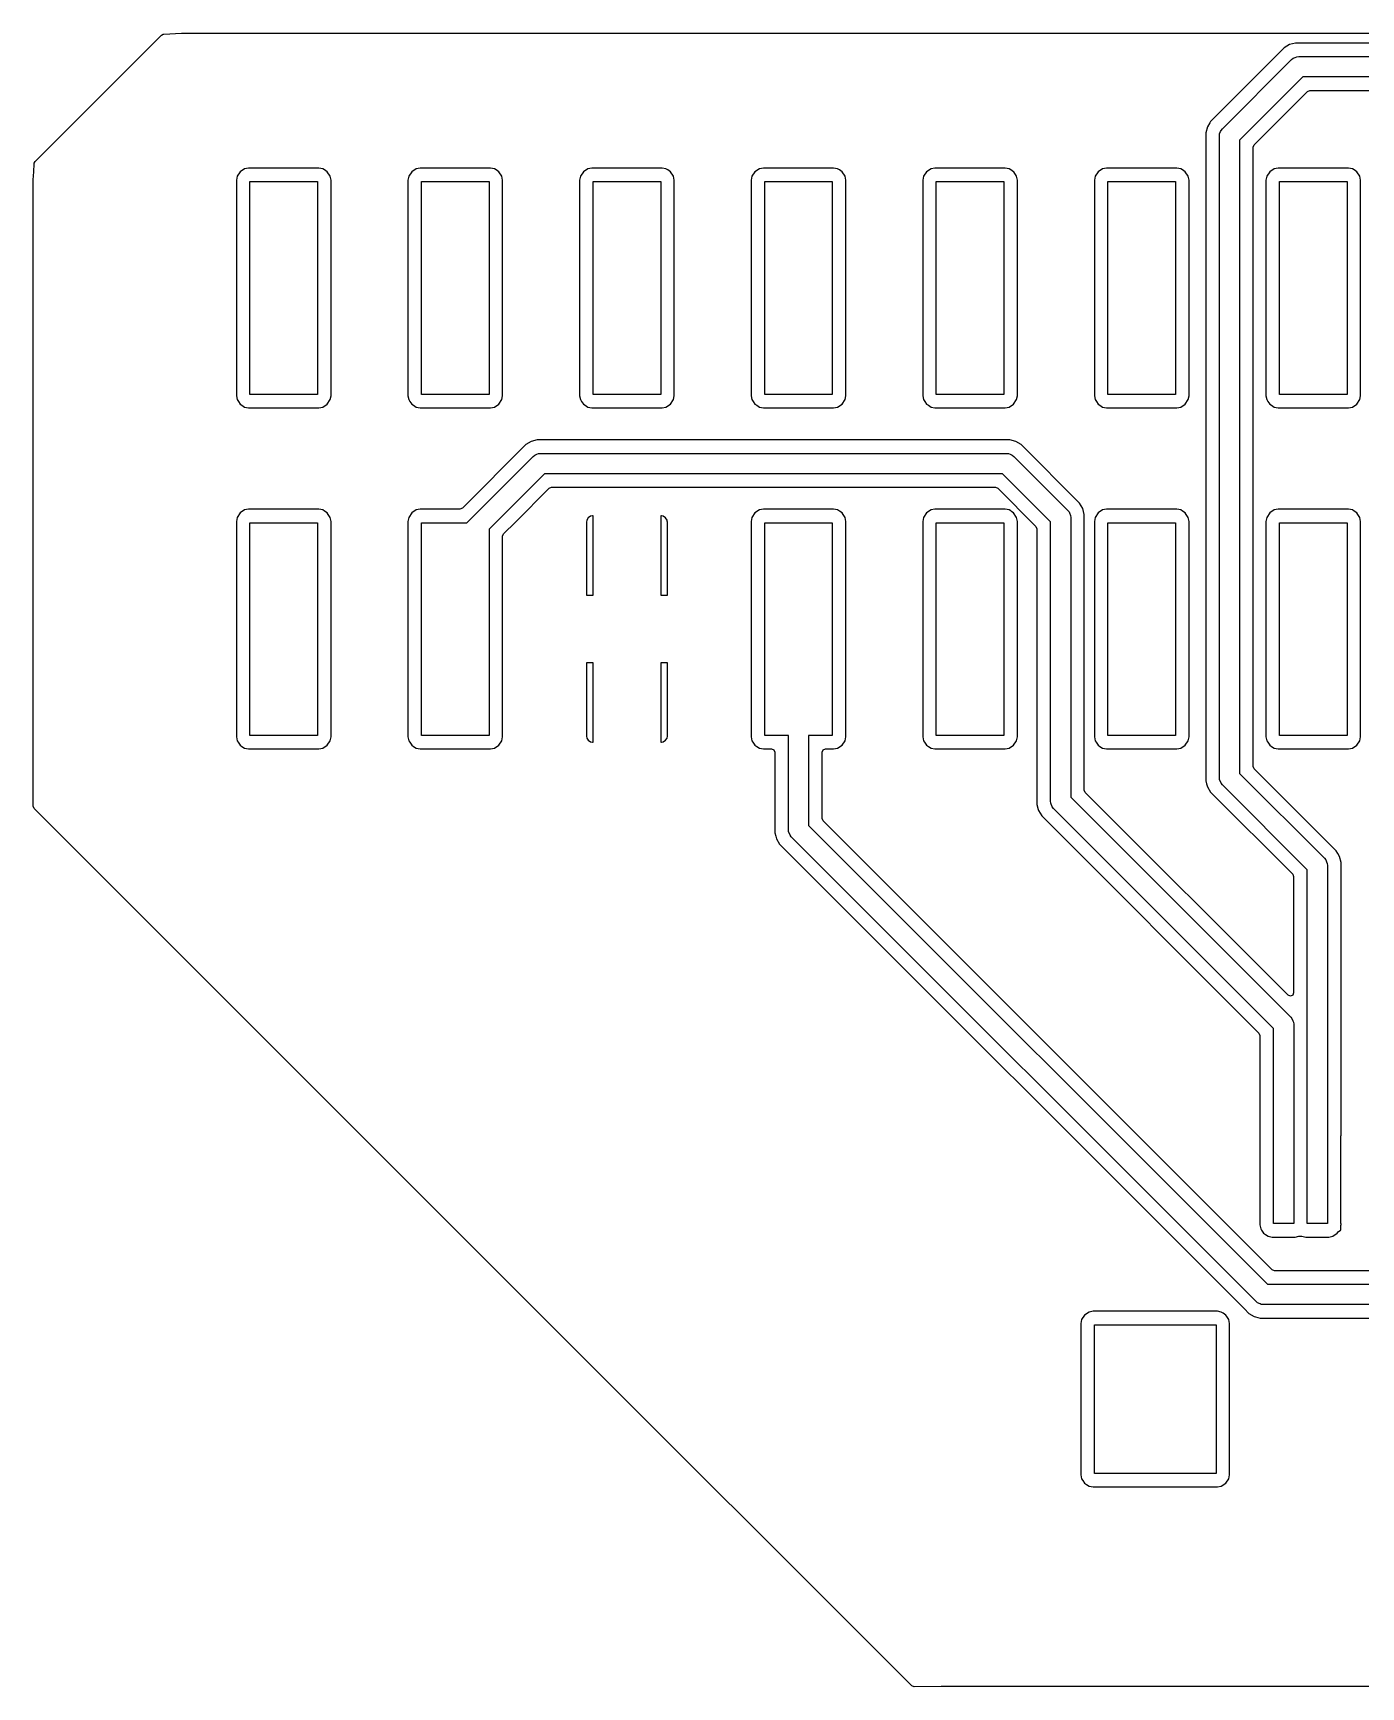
# Model space of a CAD drawing. Extents: x 133.2 to 178.6, y -100.4 to -75.9.
# Drawn here: x 133.19 to 152.84, y -100.36 to -75.88 of the extents above; entities that cross this region are included whole.
import ezdxf

# ---------------------------------------------------------------- set-up
doc = ezdxf.new("R2010")
doc.units = 0
doc.layers.add('BLACK', color=7, linetype='CONTINUOUS')

msp = doc.modelspace()

# ---------------------------------------------------------------- linework, layer by layer
at = {"layer": 'BLACK', "linetype": 'CONTINUOUS'}
for p, q in [((135.092422, -75.907577), (135.118239, -75.89403)), ((135.118239, -75.89403), (135.121859, -75.893367)), ((135.121859, -75.893367), (135.127723, -75.892654)), ((135.127723, -75.892654), (135.387581, -75.876935)), ((135.387581, -75.876935), (135.39054, -75.876846)), ((135.39054, -75.876846), (135.416824, -75.876846)), ((135.416824, -75.876846), (176.373071, -75.876846)), ((133.221181, -77.778818), (135.092422, -75.907577)), ((151.709787, -76.094531), (150.619532, -77.184785)), ((151.789709, -76.048386), (151.709787, -76.09453)), ((151.709787, -76.09453), (151.709787, -76.094531)), ((151.789713, -76.048385), (151.789709, -76.048386)), ((151.878853, -76.0245), (151.789713, -76.048385)), ((151.878856, -76.0245), (151.878853, -76.0245)), ((162.271144, -76.0245), (151.878856, -76.0245)), ((150.793934, -77.293934), (151.818934, -76.268934)), ((151.818934, -76.268934), (151.841665, -76.250279)), ((151.841665, -76.250279), (151.873339, -76.237159)), ((151.873339, -76.237159), (151.895736, -76.227882)), ((151.895736, -76.227882), (151.925, -76.225)), ((151.925, -76.225), (162.225, -76.225)), ((151.987132, -76.525), (151.05, -77.462132)), ((162.162868, -76.525), (151.987132, -76.525)), ((151.264852, -77.53083), (152.05583, -76.739852)), ((152.05583, -76.739852), (152.090478, -76.7255)), ((152.090478, -76.7255), (162.059522, -76.7255)), ((150.573385, -77.264713), (150.5495, -77.353853)), ((150.5495, -77.353853), (150.5495, -86.946145)), ((150.573386, -77.26471), (150.573385, -77.264713)), ((150.608521, -77.203857), (150.573386, -77.26471)), ((150.608522, -77.203855), (150.608521, -77.203857)), ((150.619525, -77.184794), (150.608522, -77.203855)), ((150.619532, -77.184785), (150.619525, -77.184794)), ((150.752882, -77.370736), (150.768374, -77.333335)), ((150.768374, -77.333335), (150.775279, -77.316665)), ((150.775279, -77.316665), (150.793934, -77.293934)), ((150.75, -77.4), (150.752882, -77.370736)), ((150.75, -86.9), (150.75, -77.4)), ((151.05, -77.462132), (151.05, -86.837868)), ((151.2505, -77.565478), (151.264852, -77.53083)), ((151.2505, -78.055252), (151.2505, -77.565478)), ((133.199217, -77.930447), (133.206248, -77.814173)), ((133.206248, -77.814173), (133.206961, -77.808304)), ((133.206961, -77.808304), (133.207634, -77.804631)), ((133.207634, -77.804631), (133.221181, -77.778818)), ((133.190395, -78.07783), (133.190484, -78.074872)), ((133.190395, -83.105252), (133.190395, -78.07783)), ((133.190484, -78.074872), (133.191671, -78.055252)), ((133.191671, -78.055252), (133.191995, -78.049887)), ((133.191995, -78.049887), (133.199217, -77.930447)), ((136.211133, -77.996769), (136.1995, -78.055252)), ((136.1995, -78.055252), (136.1995, -81.244748)), ((136.255447, -77.930447), (136.211133, -77.996769)), ((136.321769, -77.886133), (136.255447, -77.930447)), ((136.380252, -77.8745), (136.321769, -77.886133)), ((137.419748, -77.8745), (136.380252, -77.8745)), ((136.4, -81.225), (136.4, -78.075)), ((136.4, -78.075), (137.4, -78.075)), ((137.4, -78.075), (137.4, -81.225)), ((137.478231, -77.886133), (137.419748, -77.8745)), ((137.504795, -77.903882), (137.478231, -77.886133)), ((137.544552, -77.930447), (137.504795, -77.903882)), ((137.545018, -77.931145), (137.544552, -77.930447)), ((137.588867, -77.996769), (137.545018, -77.931145)), ((137.6005, -78.055252), (137.588867, -77.996769)), ((137.6005, -81.244748), (137.6005, -78.055252)), ((138.751133, -77.996769), (138.7395, -78.055252)), ((138.7395, -78.055252), (138.7395, -81.244748)), ((138.795447, -77.930447), (138.751133, -77.996769)), ((138.861769, -77.886133), (138.795447, -77.930447)), ((138.920252, -77.8745), (138.861769, -77.886133)), ((139.959748, -77.8745), (138.920252, -77.8745)), ((138.94, -81.225), (138.94, -78.075)), ((138.94, -78.075), (139.94, -78.075)), ((139.94, -78.075), (139.94, -81.225)), ((140.018231, -77.886133), (139.959748, -77.8745)), ((140.044795, -77.903882), (140.018231, -77.886133)), ((140.084552, -77.930447), (140.044795, -77.903882)), ((140.085018, -77.931145), (140.084552, -77.930447)), ((140.128867, -77.996769), (140.085018, -77.931145)), ((140.1405, -78.055252), (140.128867, -77.996769)), ((140.1405, -81.244748), (140.1405, -78.055252)), ((141.291133, -77.996769), (141.2795, -78.055252)), ((141.2795, -78.055252), (141.2795, -81.244748)), ((141.335447, -77.930447), (141.291133, -77.996769)), ((141.401769, -77.886133), (141.335447, -77.930447)), ((141.460252, -77.8745), (141.401769, -77.886133)), ((142.499748, -77.8745), (141.460252, -77.8745)), ((141.48, -81.225), (141.48, -78.075)), ((141.48, -78.075), (142.48, -78.075)), ((142.48, -78.075), (142.48, -81.225)), ((142.558231, -77.886133), (142.499748, -77.8745)), ((142.584795, -77.903882), (142.558231, -77.886133)), ((142.624552, -77.930447), (142.584795, -77.903882)), ((142.625018, -77.931145), (142.624552, -77.930447)), ((142.668867, -77.996769), (142.625018, -77.931145)), ((142.6805, -78.055252), (142.668867, -77.996769)), ((142.6805, -81.244748), (142.6805, -78.055252)), ((143.831133, -77.996769), (143.8195, -78.055252)), ((143.8195, -78.055252), (143.8195, -81.244748)), ((143.875447, -77.930447), (143.831133, -77.996769)), ((143.941769, -77.886133), (143.875447, -77.930447)), ((144.000252, -77.8745), (143.941769, -77.886133)), ((145.039748, -77.8745), (144.000252, -77.8745)), ((144.02, -81.225), (144.02, -78.075)), ((144.02, -78.075), (145.02, -78.075)), ((145.02, -78.075), (145.02, -81.225)), ((145.098231, -77.886133), (145.039748, -77.8745)), ((145.124795, -77.903882), (145.098231, -77.886133)), ((145.164552, -77.930447), (145.124795, -77.903882)), ((145.165018, -77.931145), (145.164552, -77.930447)), ((145.208867, -77.996769), (145.165018, -77.931145)), ((145.2205, -78.055252), (145.208867, -77.996769)), ((145.2205, -81.244748), (145.2205, -78.055252)), ((146.371133, -77.996769), (146.3595, -78.055252)), ((146.3595, -78.055252), (146.3595, -81.244748)), ((146.415447, -77.930447), (146.371133, -77.996769)), ((146.481769, -77.886133), (146.415447, -77.930447)), ((146.540252, -77.8745), (146.481769, -77.886133)), ((147.579748, -77.8745), (146.540252, -77.8745)), ((146.56, -81.225), (146.56, -78.075)), ((146.56, -78.075), (147.56, -78.075)), ((147.56, -78.075), (147.56, -81.225)), ((147.638231, -77.886133), (147.579748, -77.8745)), ((147.664795, -77.903882), (147.638231, -77.886133)), ((147.704552, -77.930447), (147.664795, -77.903882)), ((147.705018, -77.931145), (147.704552, -77.930447)), ((147.748867, -77.996769), (147.705018, -77.931145)), ((147.7605, -78.055252), (147.748867, -77.996769)), ((147.7605, -81.244748), (147.7605, -78.055252)), ((148.911133, -77.996769), (148.8995, -78.055252)), ((148.8995, -78.055252), (148.8995, -81.244748)), ((148.955447, -77.930447), (148.911133, -77.996769)), ((149.021769, -77.886133), (148.955447, -77.930447)), ((149.080252, -77.8745), (149.021769, -77.886133)), ((150.119748, -77.8745), (149.080252, -77.8745)), ((149.1, -81.225), (149.1, -78.075)), ((149.1, -78.075), (150.1, -78.075)), ((150.1, -78.075), (150.1, -81.225)), ((150.178231, -77.886133), (150.119748, -77.8745)), ((150.204795, -77.903882), (150.178231, -77.886133)), ((150.244552, -77.930447), (150.204795, -77.903882)), ((150.245018, -77.931145), (150.244552, -77.930447)), ((150.288867, -77.996769), (150.245018, -77.931145)), ((150.3005, -78.055252), (150.288867, -77.996769)), ((150.3005, -81.244748), (150.3005, -78.055252)), ((151.2505, -83.105252), (151.2505, -78.055252)), ((151.451133, -77.996769), (151.4395, -78.055252)), ((151.4395, -78.055252), (151.4395, -81.244748)), ((151.495447, -77.930447), (151.451133, -77.996769)), ((151.561769, -77.886133), (151.495447, -77.930447)), ((151.620252, -77.8745), (151.561769, -77.886133)), ((152.659748, -77.8745), (151.620252, -77.8745)), ((151.64, -81.225), (151.64, -78.075)), ((151.64, -78.075), (152.64, -78.075)), ((152.64, -78.075), (152.64, -81.225)), ((152.718231, -77.886133), (152.659748, -77.8745)), ((152.744795, -77.903882), (152.718231, -77.886133)), ((152.784552, -77.930447), (152.744795, -77.903882)), ((152.785018, -77.931145), (152.784552, -77.930447)), ((152.828867, -77.996769), (152.785018, -77.931145)), ((152.8405, -78.055252), (152.828867, -77.996769)), ((152.8405, -81.244748), (152.8405, -78.055252)), ((136.1995, -81.244748), (136.211133, -81.303231)), ((137.4, -81.225), (136.4, -81.225)), ((137.588867, -81.303231), (137.6005, -81.244748)), ((138.7395, -81.244748), (138.751133, -81.303231)), ((139.94, -81.225), (138.94, -81.225)), ((140.128867, -81.303231), (140.1405, -81.244748)), ((141.2795, -81.244748), (141.291133, -81.303231)), ((142.48, -81.225), (141.48, -81.225)), ((142.668867, -81.303231), (142.6805, -81.244748)), ((143.8195, -81.244748), (143.831133, -81.303231)), ((145.02, -81.225), (144.02, -81.225)), ((145.208867, -81.303231), (145.2205, -81.244748)), ((146.3595, -81.244748), (146.371133, -81.303231)), ((147.56, -81.225), (146.56, -81.225)), ((147.748867, -81.303231), (147.7605, -81.244748)), ((148.8995, -81.244748), (148.911133, -81.303231)), ((150.1, -81.225), (149.1, -81.225)), ((150.288867, -81.303231), (150.3005, -81.244748)), ((151.4395, -81.244748), (151.451133, -81.303231)), ((152.64, -81.225), (151.64, -81.225)), ((152.828867, -81.303231), (152.8405, -81.244748)), ((136.211133, -81.303231), (136.228882, -81.329795)), ((136.228882, -81.329795), (136.255447, -81.369552)), ((136.255447, -81.369552), (136.282012, -81.387301)), ((136.282012, -81.387301), (136.321769, -81.413867)), ((136.321769, -81.413867), (136.380252, -81.4255)), ((136.380252, -81.4255), (136.380255, -81.4255)), ((136.380255, -81.4255), (137.419745, -81.4255)), ((137.419745, -81.4255), (137.419748, -81.4255)), ((137.419748, -81.4255), (137.478231, -81.413867)), ((137.478231, -81.413867), (137.544552, -81.369552)), ((137.544552, -81.369552), (137.588867, -81.303231)), ((138.751133, -81.303231), (138.768882, -81.329795)), ((138.768882, -81.329795), (138.795447, -81.369552)), ((138.795447, -81.369552), (138.822012, -81.387301)), ((138.822012, -81.387301), (138.861769, -81.413867)), ((138.861769, -81.413867), (138.920252, -81.4255)), ((138.920252, -81.4255), (138.920255, -81.4255)), ((138.920255, -81.4255), (139.959745, -81.4255)), ((139.959745, -81.4255), (139.959748, -81.4255)), ((139.959748, -81.4255), (140.018231, -81.413867)), ((140.018231, -81.413867), (140.084552, -81.369552)), ((140.084552, -81.369552), (140.128867, -81.303231)), ((141.291133, -81.303231), (141.308882, -81.329795)), ((141.308882, -81.329795), (141.335447, -81.369552)), ((141.335447, -81.369552), (141.362012, -81.387301)), ((141.362012, -81.387301), (141.401769, -81.413867)), ((141.401769, -81.413867), (141.460252, -81.4255)), ((141.460252, -81.4255), (141.460255, -81.4255)), ((141.460255, -81.4255), (142.499745, -81.4255)), ((142.499745, -81.4255), (142.499748, -81.4255)), ((142.499748, -81.4255), (142.558231, -81.413867)), ((142.558231, -81.413867), (142.624552, -81.369552)), ((142.624552, -81.369552), (142.668867, -81.303231)), ((143.831133, -81.303231), (143.848882, -81.329795)), ((143.848882, -81.329795), (143.875447, -81.369552)), ((143.875447, -81.369552), (143.902012, -81.387301)), ((143.902012, -81.387301), (143.941769, -81.413867)), ((143.941769, -81.413867), (144.000252, -81.4255)), ((144.000252, -81.4255), (144.000255, -81.4255)), ((144.000255, -81.4255), (145.039745, -81.4255)), ((145.039745, -81.4255), (145.039748, -81.4255)), ((145.039748, -81.4255), (145.098231, -81.413867)), ((145.098231, -81.413867), (145.164552, -81.369552)), ((145.164552, -81.369552), (145.208867, -81.303231)), ((146.371133, -81.303231), (146.388882, -81.329795)), ((146.388882, -81.329795), (146.415447, -81.369552)), ((146.415447, -81.369552), (146.442012, -81.387301)), ((146.442012, -81.387301), (146.481769, -81.413867)), ((146.481769, -81.413867), (146.540252, -81.4255)), ((146.540252, -81.4255), (146.540255, -81.4255)), ((146.540255, -81.4255), (147.579745, -81.4255)), ((147.579745, -81.4255), (147.579748, -81.4255)), ((147.579748, -81.4255), (147.638231, -81.413867)), ((147.638231, -81.413867), (147.704552, -81.369552)), ((147.704552, -81.369552), (147.748867, -81.303231)), ((148.911133, -81.303231), (148.928882, -81.329795)), ((148.928882, -81.329795), (148.955447, -81.369552)), ((148.955447, -81.369552), (148.982012, -81.387301)), ((148.982012, -81.387301), (149.021769, -81.413867)), ((149.021769, -81.413867), (149.080252, -81.4255)), ((149.080252, -81.4255), (149.080255, -81.4255)), ((149.080255, -81.4255), (150.119745, -81.4255)), ((150.119745, -81.4255), (150.119748, -81.4255)), ((150.119748, -81.4255), (150.178231, -81.413867)), ((150.178231, -81.413867), (150.244552, -81.369552)), ((150.244552, -81.369552), (150.288867, -81.303231)), ((151.451133, -81.303231), (151.468882, -81.329795)), ((151.468882, -81.329795), (151.495447, -81.369552)), ((151.495447, -81.369552), (151.522012, -81.387301)), ((151.522012, -81.387301), (151.561769, -81.413867)), ((151.561769, -81.413867), (151.620252, -81.4255)), ((151.620252, -81.4255), (151.620255, -81.4255)), ((151.620255, -81.4255), (152.659745, -81.4255)), ((152.659745, -81.4255), (152.659748, -81.4255)), ((152.659748, -81.4255), (152.718231, -81.413867)), ((152.718231, -81.413867), (152.784552, -81.369552)), ((152.784552, -81.369552), (152.828867, -81.303231)), ((140.484787, -81.969531), (139.54417, -82.910148)), ((140.564709, -81.923386), (140.484787, -81.96953)), ((140.484787, -81.96953), (140.484787, -81.969531)), ((140.564713, -81.923385), (140.564709, -81.923386)), ((140.653853, -81.8995), (140.564713, -81.923385)), ((140.653856, -81.8995), (140.653853, -81.8995)), ((147.646144, -81.8995), (140.653856, -81.8995)), ((147.646147, -81.8995), (147.646144, -81.8995)), ((147.735286, -81.923385), (147.646147, -81.8995)), ((147.73529, -81.923386), (147.735286, -81.923385)), ((147.815212, -81.96953), (147.73529, -81.923386)), ((148.680469, -82.834787), (147.815212, -81.96953)), ((139.612868, -83.125), (140.593934, -82.143934)), ((140.593934, -82.143934), (140.616665, -82.125279)), ((140.616665, -82.125279), (140.648339, -82.112159)), ((140.648339, -82.112159), (140.670736, -82.102882)), ((140.670736, -82.102882), (140.7, -82.1)), ((140.7, -82.1), (147.6, -82.1)), ((147.6, -82.1), (147.629264, -82.102882)), ((147.629264, -82.102882), (147.651661, -82.112159)), ((147.651661, -82.112159), (147.683335, -82.125279)), ((147.683335, -82.125279), (147.706066, -82.143934)), ((147.706066, -82.143934), (148.506066, -82.943934)), ((140.762132, -82.4), (139.94, -83.222132)), ((147.537868, -82.4), (140.762132, -82.4)), ((148.25, -83.112132), (147.537868, -82.4)), ((140.330528, -83.115154), (140.83083, -82.614852)), ((140.83083, -82.614852), (140.865478, -82.6005)), ((140.865478, -82.6005), (147.434522, -82.6005)), ((147.434522, -82.6005), (147.46917, -82.614852)), ((147.46917, -82.614852), (148.035148, -83.18083)), ((136.255447, -82.980447), (136.211133, -83.046769)), ((136.321769, -82.936133), (136.255447, -82.980447)), ((136.380252, -82.9245), (136.321769, -82.936133)), ((137.419748, -82.9245), (136.380252, -82.9245)), ((137.478231, -82.936133), (137.419748, -82.9245)), ((137.504795, -82.953882), (137.478231, -82.936133)), ((137.544552, -82.980447), (137.504795, -82.953882)), ((137.560191, -83.003853), (137.544552, -82.980447)), ((138.795447, -82.980447), (138.751133, -83.046769)), ((138.861769, -82.936133), (138.795447, -82.980447)), ((138.920252, -82.9245), (138.861769, -82.936133)), ((139.509522, -82.9245), (138.920252, -82.9245)), ((139.54417, -82.910148), (139.509522, -82.9245)), ((143.875447, -82.980447), (143.831133, -83.046769)), ((143.941769, -82.936133), (143.875447, -82.980447)), ((144.000252, -82.9245), (143.941769, -82.936133)), ((145.039748, -82.9245), (144.000252, -82.9245)), ((145.098231, -82.936133), (145.039748, -82.9245)), ((145.124795, -82.953882), (145.098231, -82.936133)), ((145.164552, -82.980447), (145.124795, -82.953882)), ((145.180191, -83.003853), (145.164552, -82.980447)), ((146.415447, -82.980447), (146.371133, -83.046769)), ((146.481769, -82.936133), (146.415447, -82.980447)), ((146.540252, -82.9245), (146.481769, -82.936133)), ((147.579748, -82.9245), (146.540252, -82.9245)), ((147.638231, -82.936133), (147.579748, -82.9245)), ((147.660844, -82.951242), (147.638231, -82.936133)), ((147.679301, -82.963575), (147.660844, -82.951242)), ((147.679302, -82.963576), (147.679301, -82.963575)), ((147.704552, -82.980448), (147.679302, -82.963576)), ((147.748867, -83.046769), (147.704552, -82.980448)), ((148.506066, -82.943934), (148.524721, -82.966665)), ((148.524721, -82.966665), (148.53043, -82.980448)), ((148.53043, -82.980448), (148.547118, -83.020736)), ((148.726613, -82.914709), (148.680469, -82.834787)), ((148.726614, -82.914713), (148.726613, -82.914709)), ((148.7505, -83.003853), (148.726614, -82.914713)), ((148.955447, -82.980447), (148.911133, -83.046769)), ((149.021769, -82.936133), (148.955447, -82.980447)), ((149.080252, -82.9245), (149.021769, -82.936133)), ((150.119748, -82.9245), (149.080252, -82.9245)), ((150.178231, -82.936133), (150.119748, -82.9245)), ((150.204795, -82.953882), (150.178231, -82.936133)), ((150.244552, -82.980447), (150.204795, -82.953882)), ((150.260191, -83.003853), (150.244552, -82.980447)), ((151.495447, -82.980447), (151.451133, -83.046769)), ((151.561769, -82.936133), (151.495447, -82.980447)), ((151.620252, -82.9245), (151.561769, -82.936133)), ((152.659748, -82.9245), (151.620252, -82.9245)), ((152.718231, -82.936133), (152.659748, -82.9245)), ((152.744795, -82.953882), (152.718231, -82.936133)), ((152.784552, -82.980447), (152.744795, -82.953882)), ((152.800191, -83.003853), (152.784552, -82.980447)), ((133.190395, -87.320099), (133.190395, -83.105252)), ((136.211133, -83.046769), (136.1995, -83.105252)), ((136.1995, -83.105252), (136.1995, -86.294748)), ((136.4, -86.275), (136.4, -83.125)), ((136.4, -83.125), (137.4, -83.125)), ((137.4, -83.125), (137.4, -86.275)), ((137.588867, -83.046769), (137.560191, -83.003853)), ((137.6005, -83.105252), (137.588867, -83.046769)), ((137.6005, -86.294748), (137.6005, -83.105252)), ((138.751133, -83.046769), (138.7395, -83.105252)), ((138.7395, -83.105252), (138.7395, -86.294748)), ((138.94, -86.275), (138.94, -83.125)), ((138.94, -83.125), (139.612868, -83.125)), ((139.94, -83.222132), (139.94, -86.275)), ((140.154852, -83.29083), (140.330528, -83.115154)), ((141.385802, -83.08598), (141.38, -83.115154)), ((141.38, -83.115154), (141.38, -84.2)), ((141.407902, -83.052904), (141.385802, -83.08598)), ((141.440977, -83.030804), (141.407902, -83.052904)), ((141.440981, -83.030802), (141.440977, -83.030804)), ((141.470152, -83.025001), (141.440981, -83.030802)), ((141.470157, -83.025), (141.470152, -83.025001)), ((141.48, -83.024999), (141.470157, -83.025)), ((141.48, -84.2), (141.48, -83.024999)), ((142.489846, -83.025), (142.48, -83.025)), ((142.48, -83.025), (142.48, -83.125)), ((142.48, -83.125), (142.48, -84.2)), ((142.519019, -83.030802), (142.489846, -83.025)), ((142.552095, -83.052902), (142.519019, -83.030802)), ((142.574195, -83.085977), (142.552095, -83.052902)), ((142.574197, -83.085981), (142.574195, -83.085977)), ((142.57803, -83.105252), (142.574197, -83.085981)), ((142.579452, -83.112403), (142.57803, -83.105252)), ((142.579452, -83.112404), (142.579452, -83.112403)), ((142.579998, -83.115147), (142.579452, -83.112404)), ((142.579999, -83.115155), (142.579998, -83.115147)), ((142.579999, -84.2), (142.579999, -83.115155)), ((143.831133, -83.046769), (143.8195, -83.105252)), ((143.8195, -83.105252), (143.8195, -86.294748)), ((144.02, -86.275), (144.02, -83.125)), ((144.02, -83.125), (145.02, -83.125)), ((145.02, -83.125), (145.02, -86.275)), ((145.208867, -83.046769), (145.180191, -83.003853)), ((145.2205, -83.105252), (145.208867, -83.046769)), ((145.2205, -86.294748), (145.2205, -83.105252)), ((146.371133, -83.046769), (146.3595, -83.105252)), ((146.3595, -83.105252), (146.3595, -86.294748)), ((146.56, -86.275), (146.56, -83.125)), ((146.56, -83.125), (147.56, -83.125)), ((147.56, -83.125), (147.56, -86.275)), ((147.7605, -83.105252), (147.748867, -83.046769)), ((147.7605, -86.294748), (147.7605, -83.105252)), ((148.035148, -83.18083), (148.0495, -83.215478)), ((148.0495, -83.215478), (148.0495, -87.296145)), ((148.25, -87.25), (148.25, -83.112132)), ((148.547118, -83.020736), (148.55, -83.05)), ((148.55, -83.05), (148.55, -87.187868)), ((148.7505, -83.105252), (148.7505, -83.003853)), ((148.7505, -87.084522), (148.7505, -83.105252)), ((148.911133, -83.046769), (148.8995, -83.105252)), ((148.8995, -83.105252), (148.8995, -86.294748)), ((149.1, -86.275), (149.1, -83.125)), ((149.1, -83.125), (150.1, -83.125)), ((150.1, -83.125), (150.1, -86.275)), ((150.288867, -83.046769), (150.260191, -83.003853)), ((150.3005, -83.105252), (150.288867, -83.046769)), ((150.3005, -86.294748), (150.3005, -83.105252)), ((151.2505, -86.734522), (151.2505, -83.105252)), ((151.451133, -83.046769), (151.4395, -83.105252)), ((151.4395, -83.105252), (151.4395, -86.294748)), ((151.64, -86.275), (151.64, -83.125)), ((151.64, -83.125), (152.64, -83.125)), ((152.64, -83.125), (152.64, -86.275)), ((152.828867, -83.046769), (152.800191, -83.003853)), ((152.8405, -83.105252), (152.828867, -83.046769)), ((152.8405, -86.294748), (152.8405, -83.105252)), ((140.1405, -83.325478), (140.154852, -83.29083)), ((140.1405, -86.284845), (140.1405, -83.325478)), ((141.38, -84.2), (141.48, -84.2)), ((142.48, -84.2), (142.579999, -84.2)), ((141.48, -85.2), (141.380001, -85.2)), ((141.380001, -85.2), (141.380001, -86.284845)), ((141.48, -86.374998), (141.48, -85.2)), ((142.58, -85.2), (142.48, -85.2)), ((142.48, -85.2), (142.48, -86.374999)), ((142.58, -86.284845), (142.58, -85.2)), ((136.1995, -86.294748), (136.211133, -86.353231)), ((136.211133, -86.353231), (136.225678, -86.374999)), ((136.225678, -86.374999), (136.255447, -86.419552)), ((136.255447, -86.419552), (136.282012, -86.437301)), ((137.4, -86.275), (136.4, -86.275)), ((137.478231, -86.463867), (137.544552, -86.419552)), ((137.544552, -86.419552), (137.588867, -86.353231)), ((137.588867, -86.353231), (137.6005, -86.294748)), ((138.7395, -86.294748), (138.751133, -86.353231)), ((138.751133, -86.353231), (138.765678, -86.374999)), ((138.765678, -86.374999), (138.795447, -86.419552)), ((138.795447, -86.419552), (138.822012, -86.437301)), ((139.94, -86.275), (138.94, -86.275)), ((140.018231, -86.463867), (140.084552, -86.419552)), ((140.084552, -86.419552), (140.128867, -86.353231)), ((140.128867, -86.353231), (140.1405, -86.294748)), ((140.1405, -86.294748), (140.1405, -86.284845)), ((141.380001, -86.284845), (141.385802, -86.314018)), ((141.385802, -86.314018), (141.385804, -86.314022)), ((141.385804, -86.314022), (141.407904, -86.347097)), ((141.407904, -86.347097), (141.44098, -86.369197)), ((141.44098, -86.369197), (141.470153, -86.374999)), ((141.470153, -86.374999), (141.48, -86.374998)), ((142.48, -86.374999), (142.489845, -86.374999)), ((142.489845, -86.374998), (142.519018, -86.369197)), ((142.489845, -86.374999), (142.489845, -86.374998)), ((142.519018, -86.369197), (142.519022, -86.369195)), ((142.519022, -86.369195), (142.552097, -86.347095)), ((142.552097, -86.347095), (142.574197, -86.314019)), ((142.574197, -86.314019), (142.58, -86.284845)), ((143.8195, -86.294748), (143.831133, -86.353231)), ((143.831133, -86.353231), (143.845678, -86.374999)), ((143.845678, -86.374999), (143.875447, -86.419552)), ((143.875447, -86.419552), (143.902012, -86.437301)), ((144.37, -86.275), (144.02, -86.275)), ((144.37, -87.67), (144.37, -86.275)), ((145.02, -86.275), (144.67, -86.275)), ((144.67, -86.275), (144.67, -87.607868)), ((145.098231, -86.463867), (145.164552, -86.419552)), ((145.164552, -86.419552), (145.208867, -86.353231)), ((145.208867, -86.353231), (145.2205, -86.294748)), ((146.3595, -86.294748), (146.371133, -86.353231)), ((146.371133, -86.353231), (146.385678, -86.374999)), ((146.385678, -86.374999), (146.415447, -86.419552)), ((146.415447, -86.419552), (146.442012, -86.437301)), ((147.56, -86.275), (146.56, -86.275)), ((147.638231, -86.463867), (147.704552, -86.419552)), ((147.704552, -86.419552), (147.748867, -86.353231)), ((147.748867, -86.353231), (147.7605, -86.294748)), ((148.8995, -86.294748), (148.911133, -86.353231)), ((148.911133, -86.353231), (148.925678, -86.374999)), ((148.925678, -86.374999), (148.955447, -86.419552)), ((148.955447, -86.419552), (148.982012, -86.437301)), ((150.1, -86.275), (149.1, -86.275)), ((150.178231, -86.463867), (150.244552, -86.419552)), ((150.244552, -86.419552), (150.288867, -86.353231)), ((150.288867, -86.353231), (150.3005, -86.294748)), ((151.4395, -86.294748), (151.451133, -86.353231)), ((151.451133, -86.353231), (151.465678, -86.374999)), ((151.465678, -86.374999), (151.495447, -86.419552)), ((151.495447, -86.419552), (151.522012, -86.437301)), ((152.64, -86.275), (151.64, -86.275)), ((152.718231, -86.463867), (152.784552, -86.419552)), ((152.784552, -86.419552), (152.828867, -86.353231)), ((152.828867, -86.353231), (152.8405, -86.294748)), ((136.282012, -86.437301), (136.321769, -86.463867)), ((136.321769, -86.463867), (136.380252, -86.4755)), ((136.380252, -86.4755), (136.380255, -86.4755)), ((136.380255, -86.4755), (137.419745, -86.4755)), ((137.419745, -86.4755), (137.419748, -86.4755)), ((137.419748, -86.4755), (137.478231, -86.463867)), ((138.822012, -86.437301), (138.861769, -86.463867)), ((138.861769, -86.463867), (138.920252, -86.4755)), ((138.920252, -86.4755), (138.920255, -86.4755)), ((138.920255, -86.4755), (139.959745, -86.4755)), ((139.959745, -86.4755), (139.959748, -86.4755)), ((139.959748, -86.4755), (140.018231, -86.463867)), ((143.902012, -86.437301), (143.941769, -86.463867)), ((143.941769, -86.463867), (144.000252, -86.4755)), ((144.000252, -86.4755), (144.1205, -86.4755)), ((144.1205, -86.4755), (144.155148, -86.489852)), ((144.155148, -86.489852), (144.1695, -86.5245)), ((144.1695, -86.5245), (144.1695, -87.716144)), ((144.8705, -86.5245), (144.884852, -86.489852)), ((144.8705, -87.504522), (144.8705, -86.5245)), ((144.884852, -86.489852), (144.9195, -86.4755)), ((144.9195, -86.4755), (145.039745, -86.4755)), ((145.039745, -86.4755), (145.039748, -86.4755)), ((145.039748, -86.4755), (145.098231, -86.463867)), ((146.442012, -86.437301), (146.481769, -86.463867)), ((146.481769, -86.463867), (146.540252, -86.4755)), ((146.540252, -86.4755), (146.540255, -86.4755)), ((146.540255, -86.4755), (147.579745, -86.4755)), ((147.579745, -86.4755), (147.579748, -86.4755)), ((147.579748, -86.4755), (147.638231, -86.463867)), ((148.982012, -86.437301), (149.021769, -86.463867)), ((149.021769, -86.463867), (149.080252, -86.4755)), ((149.080252, -86.4755), (149.080255, -86.4755)), ((149.080255, -86.4755), (150.119745, -86.4755)), ((150.119745, -86.4755), (150.119748, -86.4755)), ((150.119748, -86.4755), (150.178231, -86.463867)), ((151.522012, -86.437301), (151.561769, -86.463867)), ((151.561769, -86.463867), (151.620252, -86.4755)), ((151.620252, -86.4755), (151.620255, -86.4755)), ((151.620255, -86.4755), (152.659745, -86.4755)), ((152.659745, -86.4755), (152.659748, -86.4755)), ((152.659748, -86.4755), (152.718231, -86.463867)), ((150.752882, -86.929263), (150.75, -86.9)), ((151.05, -86.837868), (152.306066, -88.093934)), ((151.264852, -86.76917), (151.2505, -86.734522)), ((152.480467, -87.984785), (151.264852, -86.76917)), ((148.764852, -87.11917), (148.7505, -87.084522)), ((151.765852, -90.12017), (148.764852, -87.11917)), ((150.5495, -86.946145), (150.561759, -86.991894)), ((150.561759, -86.991894), (150.561759, -86.991895)), ((150.561759, -86.991895), (150.573385, -87.035287)), ((150.573385, -87.035287), (150.573386, -87.03529)), ((150.573386, -87.03529), (150.61953, -87.115212)), ((150.61953, -87.115212), (151.835148, -88.33083)), ((150.775279, -86.983335), (150.752882, -86.929263)), ((150.793934, -87.006066), (150.775279, -86.983335)), ((152.05, -88.262132), (150.793934, -87.006066)), ((133.204747, -87.354747), (133.190395, -87.320099)), ((140.830252, -94.980252), (133.204747, -87.354747)), ((148.0495, -87.296145), (148.069163, -87.369527)), ((148.069163, -87.369527), (148.069163, -87.369528)), ((148.069163, -87.369528), (148.073385, -87.385285)), ((148.073385, -87.385285), (148.073386, -87.385289)), ((148.073386, -87.385289), (148.11953, -87.465212)), ((148.252882, -87.279263), (148.25, -87.25)), ((148.275279, -87.333335), (148.252882, -87.279263)), ((148.293934, -87.356066), (148.275279, -87.333335)), ((151.55, -90.612132), (148.293934, -87.356066)), ((148.55, -87.187868), (151.806066, -90.443934)), ((144.67, -87.607868), (151.462132, -94.4)), ((144.884852, -87.53917), (144.8705, -87.504522)), ((151.530829, -94.185148), (144.884852, -87.53917)), ((148.11953, -87.465212), (151.335148, -90.68083)), ((144.1695, -87.716144), (144.182648, -87.765212)), ((144.182648, -87.765212), (144.193386, -87.805288)), ((144.193386, -87.805288), (144.193387, -87.805291)), ((144.193387, -87.805291), (144.23953, -87.885212)), ((144.23953, -87.885212), (151.119531, -94.765212)), ((144.372882, -87.699263), (144.37, -87.67)), ((144.395279, -87.753335), (144.372882, -87.699263)), ((144.413934, -87.776066), (144.395279, -87.753335)), ((151.293934, -94.656066), (144.413934, -87.776066)), ((152.306066, -88.093934), (152.324721, -88.116665)), ((152.324721, -88.116665), (152.33784, -88.148339)), ((152.480472, -87.984791), (152.480467, -87.984785)), ((152.501087, -88.020499), (152.480472, -87.984791)), ((152.501088, -88.0205), (152.501087, -88.020499)), ((152.526613, -88.06471), (152.501088, -88.0205)), ((152.526614, -88.064713), (152.526613, -88.06471)), ((152.5505, -88.153853), (152.526614, -88.064713)), ((151.835148, -88.33083), (151.8495, -88.365478)), ((151.8495, -88.365478), (151.8495, -90.085522)), ((152.05, -92.2), (152.05, -88.262132)), ((152.33784, -88.148339), (152.347118, -88.170736)), ((152.347118, -88.170736), (152.35, -88.2)), ((152.35, -88.2), (152.35, -92.2)), ((152.5505, -92.2), (152.5505, -88.153853)), ((151.8495, -90.085522), (151.835148, -90.12017)), ((151.8005, -90.134522), (151.765852, -90.12017)), ((151.835148, -90.12017), (151.8005, -90.134522)), ((151.806066, -90.443934), (151.824721, -90.466665)), ((151.824721, -90.466665), (151.83784, -90.498339)), ((151.83784, -90.498339), (151.847118, -90.520736)), ((151.847118, -90.520736), (151.85, -90.55)), ((151.85, -90.55), (151.85, -92.2)), ((151.335148, -90.68083), (151.3495, -90.715478)), ((151.3495, -90.715478), (151.3495, -92.180252)), ((151.55, -92.2), (151.55, -90.612132)), ((151.3495, -92.180252), (151.3495, -93.519748)), ((151.55, -93.5), (151.55, -92.2)), ((151.85, -92.2), (151.85, -93.5)), ((152.05, -93.5), (152.05, -92.2)), ((152.35, -92.2), (152.35, -93.5)), ((152.55, -93.5), (152.55, -92.2)), ((152.55, -92.2), (152.5505, -92.2)), ((151.3495, -93.519748), (151.361133, -93.578231)), ((151.85, -93.5), (151.55, -93.5)), ((152.35, -93.5), (152.05, -93.5)), ((152.5505, -93.5), (152.55, -93.5)), ((152.55, -93.527088), (152.550487, -93.522167)), ((152.55, -93.599999), (152.55, -93.527088)), ((152.550264, -93.522145), (152.5505, -93.519749)), ((152.550487, -93.522167), (152.550264, -93.522145)), ((152.5505, -93.519749), (152.5505, -93.5)), ((151.361133, -93.578231), (151.375678, -93.599999)), ((151.375678, -93.599999), (151.405447, -93.644552)), ((151.405447, -93.644552), (151.432012, -93.662301)), ((151.432012, -93.662301), (151.471769, -93.688867)), ((151.471769, -93.688867), (151.530252, -93.7005)), ((151.530252, -93.7005), (151.530255, -93.7005)), ((151.530255, -93.7005), (151.869745, -93.7005)), ((151.869745, -93.7005), (151.869748, -93.7005)), ((151.869748, -93.7005), (151.928231, -93.688867)), ((151.928231, -93.688867), (151.928234, -93.688865)), ((151.928234, -93.688865), (151.931247, -93.687618)), ((151.931247, -93.687618), (151.96875, -93.687616)), ((151.96875, -93.687616), (151.968753, -93.687618)), ((151.968753, -93.687618), (151.971765, -93.688865)), ((151.971765, -93.688865), (151.971766, -93.688865)), ((151.971766, -93.688865), (151.971769, -93.688867)), ((151.971769, -93.688867), (152.030252, -93.7005)), ((152.030252, -93.7005), (152.030255, -93.7005)), ((152.030255, -93.7005), (152.369745, -93.7005)), ((152.369745, -93.7005), (152.369748, -93.7005)), ((152.369748, -93.7005), (152.428231, -93.688867)), ((152.428231, -93.688867), (152.494552, -93.644552)), ((152.494552, -93.644552), (152.50977, -93.621775)), ((152.50977, -93.621775), (152.540951, -93.60094)), ((152.540951, -93.60094), (152.549945, -93.600053)), ((152.549945, -93.600053), (152.55, -93.599999)), ((151.565477, -94.1995), (151.530829, -94.185148)), ((154.836522, -94.1995), (151.565477, -94.1995)), ((151.462132, -94.4), (154.939868, -94.4)), ((151.316664, -94.674721), (151.293934, -94.656066)), ((151.354899, -94.690557), (151.316664, -94.674721)), ((151.370736, -94.697118), (151.354899, -94.690557)), ((151.4, -94.7), (151.370736, -94.697118)), ((155.002, -94.7), (151.4, -94.7)), ((146.196364, -100.346364), (140.830252, -94.980252)), ((148.711133, -94.921769), (148.6995, -94.980252)), ((148.6995, -94.980252), (148.6995, -97.219748)), ((148.755447, -94.855447), (148.711133, -94.921769)), ((148.821769, -94.811133), (148.755447, -94.855447)), ((148.880252, -94.7995), (148.821769, -94.811133)), ((150.719748, -94.7995), (148.880252, -94.7995)), ((150.778231, -94.811133), (150.719748, -94.7995)), ((150.804795, -94.828882), (150.778231, -94.811133)), ((150.844552, -94.855447), (150.804795, -94.828882)), ((150.858694, -94.876613), (150.844552, -94.855447)), ((150.888867, -94.921769), (150.858694, -94.876613)), ((150.9005, -94.980252), (150.888867, -94.921769)), ((150.9005, -97.219748), (150.9005, -94.980252)), ((151.119531, -94.765212), (151.184788, -94.830469)), ((151.184788, -94.830469), (151.264712, -94.876614)), ((151.264712, -94.876614), (151.286998, -94.882585)), ((151.286998, -94.882585), (151.353853, -94.9005)), ((151.353853, -94.9005), (151.353856, -94.9005)), ((151.353856, -94.9005), (155.048146, -94.9005)), ((148.9, -97.2), (148.9, -95)), ((148.9, -95), (150.7, -95)), ((150.7, -95), (150.7, -97.2)), ((150.7, -97.2), (148.9, -97.2)), ((148.6995, -97.219748), (148.711133, -97.278231)), ((148.711133, -97.278231), (148.728882, -97.304795)), ((148.728882, -97.304795), (148.755447, -97.344552)), ((148.755447, -97.344552), (148.782012, -97.362301)), ((148.782012, -97.362301), (148.821769, -97.388867)), ((148.821769, -97.388867), (148.880252, -97.4005)), ((148.880252, -97.4005), (148.880255, -97.4005)), ((148.880255, -97.4005), (150.719745, -97.4005)), ((150.719745, -97.4005), (150.719748, -97.4005)), ((150.719748, -97.4005), (150.778231, -97.388867)), ((150.778231, -97.388867), (150.844552, -97.344552)), ((150.844552, -97.344552), (150.888867, -97.278231)), ((150.888867, -97.278231), (150.9005, -97.219748)), ((146.19692, -100.346912), (146.196364, -100.346364)), ((146.231793, -100.36071), (146.19692, -100.346912)), ((146.632314, -100.354328), (146.231793, -100.36071)), ((146.636525, -100.353881), (146.632314, -100.354328)), ((146.655413, -100.353885), (146.636525, -100.353881)), ((146.655414, -100.353886), (146.655413, -100.353885)), ((146.656482, -100.353886), (146.655414, -100.353886)), ((146.681209, -100.352828), (146.656482, -100.353886)), ((146.683254, -100.353894), (146.681209, -100.352828)), ((146.691385, -100.353897), (146.683254, -100.353894)), ((165.70346, -100.359612), (146.691385, -100.353897))]:
    msp.add_line(p, q, dxfattribs=at)

doc.saveas('drawing.dxf')
